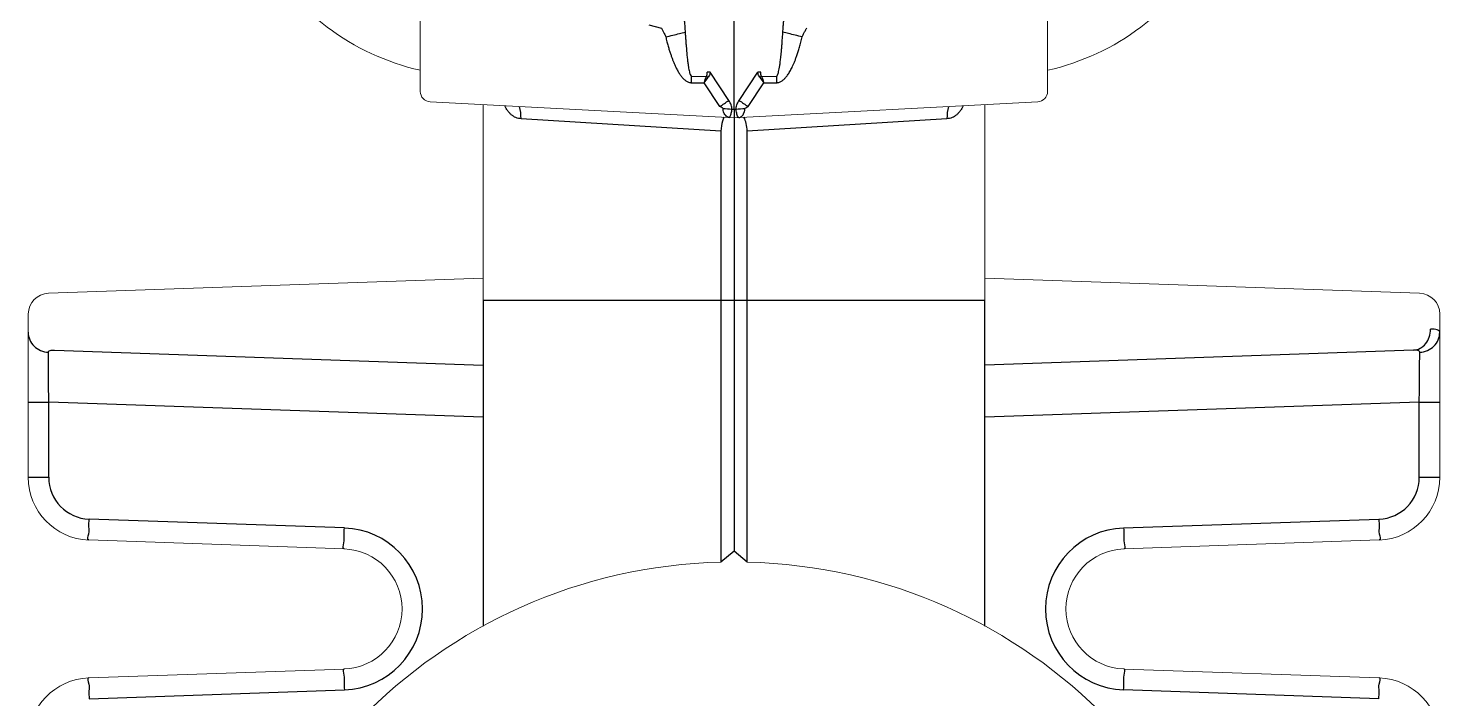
# Model space of a CAD drawing. Header units: millimetres. Extents: x 100 to 1590, y 100 to 694.
# Drawn here: x 1246.882 to 1249.287, y 532.886 to 534.029 of the extents above; entities that cross this region are included whole.
import ezdxf

# ---------------------------------------------------------------- set-up
doc = ezdxf.new("R2010")
doc.units = ezdxf.units.MM
doc.layers.add('OUTLINE', color=6, linetype='Continuous', lineweight=9)

msp = doc.modelspace()

# ---------------------------------------------------------------- linework, layer by layer
at = {"color": 9, "linetype": 'Continuous'}
for p, q in [((1248.0844, 533.8906), (1248.0844, 535.827)), ((1247.939, 534.0349), (1247.9606, 534.0291)), ((1248.0122, 533.9473), (1248.0374, 533.9471)), ((1248.0757, 533.906), (1248.044, 533.9541)), ((1248.0931, 533.906), (1248.1247, 533.9541)), ((1248.1313, 533.9471), (1248.1566, 533.9473)), ((1248.0122, 533.9363), (1248.0335, 533.9361)), ((1248.0602, 533.8956), (1248.0335, 533.9361)), ((1248.1085, 533.8956), (1248.1352, 533.9361)), ((1248.1352, 533.9361), (1248.1566, 533.9363)), ((1248.0844, 533.8906), (1248.0808, 533.8908)), ((1248.088, 533.8908), (1248.0844, 533.8906)), ((1248.0621, 533.8539), (1247.7216, 533.8748)), ((1248.4472, 533.8748), (1248.1066, 533.8539)), ((1248.0621, 533.5649), (1247.657, 533.5649)), ((1248.0844, 533.5649), (1248.0621, 533.5649)), ((1248.1066, 533.5649), (1248.0844, 533.5649)), ((1248.5117, 533.5649), (1248.1066, 533.5649)), ((1246.882, 533.3919), (1246.917, 533.3919)), ((1247.657, 533.366), (1246.917, 533.3919)), ((1246.917, 533.2637), (1246.917, 533.3919)), ((1249.2517, 533.3919), (1248.5117, 533.366)), ((1249.2517, 533.3919), (1249.2867, 533.3919)), ((1249.2517, 533.2637), (1249.2517, 533.3919)), ((1246.882, 533.2637), (1246.917, 533.2637)), ((1249.2517, 533.2637), (1249.2867, 533.2637)), ((1247.4206, 533.1774), (1246.9858, 533.1925)), ((1248.7481, 533.1774), (1249.1829, 533.1925)), ((1246.9858, 532.8862), (1247.4206, 532.9014)), ((1249.1829, 532.8862), (1248.7481, 532.9014))]:
    msp.add_line(p, q, dxfattribs=at)
at = {"color": 7, "linetype": 'Continuous'}
for p, q in [((1248.0844, 533.8906), (1248.0844, 533.8766)), ((1248.0844, 533.8766), (1248.0844, 533.5649)), ((1248.0621, 533.8539), (1248.0621, 533.5649)), ((1248.1066, 533.5649), (1248.1066, 533.8539)), ((1247.657, 533.5649), (1247.657, 533.01)), ((1248.0621, 533.5649), (1248.0621, 533.1193)), ((1248.0844, 533.5648), (1248.0844, 533.138)), ((1248.1066, 533.1193), (1248.1066, 533.5649)), ((1248.5117, 533.01), (1248.5117, 533.5649)), ((1246.927, 533.4806), (1247.657, 533.4551)), ((1249.2418, 533.4806), (1248.5117, 533.4551)), ((1248.0844, 533.138), (1248.0621, 533.1193)), ((1248.1066, 533.1193), (1248.0844, 533.138))]:
    msp.add_line(p, q, dxfattribs=at)
at = {"color": 9, "linetype": 'Continuous'}
for centre, radius, start, end in [((1247.0141, 533.9418), 0.9981, 359.6843, 0.3154), ((1246.9073, 534.344), 1.1978, 340.0902, 340.6477), ((1246.9192, 534.7736), 1.3939, 323.0727, 323.5509), ((1247.9981, 533.8711), 0.0856, 60.3643, 62.6753), ((1248.1706, 533.871), 0.0856, 117.3247, 119.6352), ((1249.2463, 534.7712), 1.3899, 216.4486, 216.9281), ((1249.2623, 534.3443), 1.1987, 199.3527, 199.9097), ((1249.1557, 533.9418), 0.9991, 179.6849, 180.3154), ((1247.6389, 533.876), 0.0827, 359.1217, 13.7743), ((1247.1085, 535.3364), 1.7267, 303.4473, 304.0651), ((1248.0606, 533.65), 0.2417, 85.2262, 88.7776), ((1248.1078, 533.6548), 0.2369, 91.1856, 94.81), ((1249.0343, 535.2976), 1.68, 235.9263, 236.5613), ((1248.5299, 533.876), 0.0827, 166.2257, 180.8783), ((1246.9883, 533.2637), 0.0713, 180.0001, 267.9998), ((1249.1805, 533.2637), 0.0713, 272.0019, 359.9981), ((1247.4158, 533.0394), 0.138, 272.0003, 87.9997), ((1248.753, 533.0394), 0.138, 92.0001, 267.9999)]:
    msp.add_arc(centre, radius, start, end, dxfattribs=at)
for points, start_tangent, end_tangent in [([(1247.9991, 534.0473), (1247.9998, 534.04), (1248.0005, 534.0319), (1248.0012, 534.0225)], (0.093362, -0.995632), (0.062287, -0.998058)), ([(1248.1676, 534.0225), (1248.1682, 534.0309), (1248.1689, 534.0392), (1248.1696, 534.0473)], (0.062213, 0.998063), (0.093066, 0.99566)), ([(1247.9606, 534.0291), (1247.9631, 534.0247), (1247.9656, 534.0199), (1247.9681, 534.0144)], (0.505982, -0.862544), (0.359297, -0.933223)), ([(1247.9681, 534.0144), (1247.9801, 534.0173), (1247.9914, 534.0201), (1248.0012, 534.0225)], (0.972021, 0.234895), (0.96937, 0.245604)), ([(1247.9681, 534.0144), (1247.9701, 534.0061), (1247.9722, 533.9987), (1247.9741, 533.992), (1247.9761, 533.9859), (1247.978, 533.9804), (1247.9798, 533.9754), (1247.9816, 533.9709), (1247.9834, 533.9668), (1247.9851, 533.963), (1247.9869, 533.9595), (1247.9886, 533.9564), (1247.9903, 533.9535), (1247.992, 533.9508), (1247.9937, 533.9484), (1247.9954, 533.9462), (1247.9971, 533.9443), (1248.0005, 533.941), (1248.0025, 533.9396), (1248.0047, 533.9382), (1248.0071, 533.9372), (1248.0096, 533.9365), (1248.0122, 533.9363)], (0.234295, -0.972166), (0.99998, -0.006365)), ([(1248.0012, 534.0225), (1248.0017, 534.0146), (1248.0022, 534.0074), (1248.0027, 534.0009), (1248.0032, 533.9951), (1248.0036, 533.9898), (1248.0041, 533.9849), (1248.0045, 533.9806), (1248.005, 533.9766), (1248.0054, 533.9729), (1248.0059, 533.9696), (1248.0063, 533.9665), (1248.0067, 533.9637), (1248.0071, 533.9612), (1248.008, 533.9568), (1248.0088, 533.9533), (1248.0098, 533.9504), (1248.0122, 533.9473)], (0.062233, -0.998062), (0.999954, 0.009634)), ([(1248.1566, 533.9473), (1248.1585, 533.9492), (1248.1595, 533.9519), (1248.1604, 533.9553), (1248.1613, 533.9597), (1248.1618, 533.9623), (1248.1623, 533.9653), (1248.1628, 533.9686), (1248.1632, 533.9724), (1248.1637, 533.9765), (1248.1643, 533.9811), (1248.1648, 533.9862), (1248.1653, 533.9919), (1248.1659, 533.9983), (1248.1664, 534.0055), (1248.167, 534.0136), (1248.1676, 534.0225)], (0.999942, -0.010795), (0.062231, 0.998062)), ([(1248.1566, 533.9363), (1248.1593, 533.9365), (1248.1619, 533.9373), (1248.1642, 533.9383), (1248.1663, 533.9396), (1248.1683, 533.9411), (1248.1702, 533.9428), (1248.172, 533.9447), (1248.1738, 533.9468), (1248.1756, 533.9492), (1248.1775, 533.952), (1248.1794, 533.9551), (1248.1814, 533.9586), (1248.1833, 533.9624), (1248.1853, 533.9667), (1248.1874, 533.9715), (1248.1894, 533.9768), (1248.1916, 533.9827), (1248.1938, 533.9893), (1248.196, 533.9968), (1248.1983, 534.0051), (1248.2007, 534.0144)], (0.999988, 0.004814), (0.234275, 0.97217)), ([(1248.2007, 534.0144), (1248.1886, 534.0173), (1248.1774, 534.0201), (1248.1676, 534.0225)], (-0.972021, 0.234894), (-0.96937, 0.245604)), ([(1248.2007, 534.0144), (1248.2028, 534.0193), (1248.2054, 534.0243), (1248.2082, 534.0291)], (0.35917, 0.933272), (0.505775, 0.862665)), ([(1248.0374, 533.9471), (1248.0385, 533.9502), (1248.0388, 533.9543)], (0.468404, 0.883515), (0.000029, 1)), ([(1248.044, 533.9541), (1248.0406, 533.9543), (1248.0388, 533.9542)], (-0.9972, 0.074784), (-0.997747, -0.067082)), ([(1248.044, 533.9541), (1248.0434, 533.9516), (1248.0426, 533.9493), (1248.0405, 533.9455)], (-0.194097, -0.980982), (-0.593919, -0.804525)), ([(1248.1283, 533.9455), (1248.1262, 533.9493), (1248.1254, 533.9516), (1248.1247, 533.9541)], (-0.594628, 0.804001), (-0.193692, 0.981062)), ([(1248.1299, 533.9543), (1248.1264, 533.9542), (1248.1248, 533.954)], (-0.999942, -0.010794), (-0.988071, -0.153999)), ([(1248.1313, 533.9471), (1248.1303, 533.9502), (1248.1299, 533.9543)], (-0.468243, 0.8836), (0.000089, 1)), ([(1247.7216, 533.8748), (1247.717, 533.8754), (1247.7128, 533.8768), (1247.7087, 533.879), (1247.7049, 533.8818), (1247.7014, 533.8853), (1247.6981, 533.8896), (1247.695, 533.8946), (1247.6937, 533.8971)], (-0.998143, 0.060909), (-0.447727, 0.89417)), ([(1248.0658, 533.8916), (1248.0643, 533.8936), (1248.0602, 533.8956)], (-0.089302, 0.996005), (-0.928919, 0.370283)), ([(1248.0762, 533.877), (1248.0725, 533.8782), (1248.0698, 533.8807), (1248.0679, 533.8836), (1248.0667, 533.8867), (1248.0658, 533.8916)], (-0.998606, 0.052787), (-0.085663, 0.996324)), ([(1248.0808, 533.8908), (1248.0805, 533.8945), (1248.0795, 533.8983), (1248.0779, 533.9022), (1248.0757, 533.906)], (0.00754, 0.999972), (-0.55086, 0.834597)), ([(1248.0762, 533.877), (1248.0781, 533.879), (1248.0791, 533.8816), (1248.0798, 533.8845), (1248.0804, 533.8876), (1248.0808, 533.8908)], (0.998696, -0.051059), (0.099248, 0.995063)), ([(1248.088, 533.8908), (1248.0883, 533.8945), (1248.0892, 533.8984), (1248.0909, 533.9022), (1248.0931, 533.906)], (-0.010498, 0.999945), (0.549657, 0.83539)), ([(1248.0925, 533.877), (1248.0905, 533.8791), (1248.0894, 533.8826), (1248.0886, 533.886), (1248.088, 533.8908)], (-0.998661, -0.051733), (-0.099486, 0.995039)), ([(1248.0925, 533.877), (1248.0955, 533.8778), (1248.0979, 533.8795), (1248.0998, 533.8818), (1248.1014, 533.8848), (1248.1026, 533.889), (1248.1029, 533.8916)], (0.998619, 0.052545), (0.085981, 0.996297)), ([(1248.1029, 533.8916), (1248.1045, 533.8936), (1248.1085, 533.8956)], (0.080549, 0.996751), (0.928711, 0.370804)), ([(1248.475, 533.8971), (1248.4737, 533.8946), (1248.4707, 533.8896), (1248.4673, 533.8853), (1248.4638, 533.8818), (1248.46, 533.8789), (1248.456, 533.8768), (1248.4517, 533.8754), (1248.4472, 533.8748)], (-0.447728, -0.89417), (-0.998144, -0.060898)), ([(1246.882, 533.5109), (1246.8846, 533.4982), (1246.892, 533.4873), (1246.9031, 533.4799), (1246.9163, 533.4769)], (-0.000066, -1), (0.999321, -0.036832)), ([(1249.2418, 533.4806), (1249.2531, 533.4836), (1249.2626, 533.4914), (1249.2688, 533.5028), (1249.2709, 533.5162)], (0.999391, 0.034901), (-0.009577, 0.999954)), ([(1249.2525, 533.4769), (1249.2657, 533.4799), (1249.2768, 533.4873), (1249.2841, 533.4982), (1249.2867, 533.5109)], (0.999321, 0.036834), (-0.000068, 1)), ([(1249.2867, 533.5109), (1249.2798, 533.5158), (1249.2709, 533.5162)], (-0.000007, 1), (-0.999732, -0.023154)), ([(1246.9163, 533.4769), (1246.921, 533.4804), (1246.927, 533.4806)], (0.00829, 0.999966), (0.999394, -0.034806)), ([(1249.2525, 533.4769), (1249.2478, 533.4804), (1249.2418, 533.4806)], (-0.008568, 0.999963), (-0.999394, -0.034822)), ([(1246.917, 533.3919), (1246.9169, 533.4033), (1246.9167, 533.4156), (1246.9166, 533.4287), (1246.9164, 533.4423), (1246.9163, 533.4559), (1246.9163, 533.468), (1246.9163, 533.4769)], (-0.013941, 0.999903), (0.008422, 0.999965)), ([(1249.2517, 533.3919), (1249.2519, 533.4035), (1249.252, 533.416), (1249.2522, 533.4291), (1249.2523, 533.4428), (1249.2524, 533.4562), (1249.2525, 533.4682), (1249.2525, 533.4769)], (0.013937, 0.999903), (-0.008385, 0.999965)), ([(1246.9852, 533.1569), (1246.9851, 533.1674), (1246.9854, 533.1789), (1246.9858, 533.1925)], (-0.999391, 0.034899), (0.034889, 0.999391)), ([(1249.1829, 533.1925), (1249.1834, 533.1789), (1249.1836, 533.1674), (1249.1836, 533.1569)], (0.034889, -0.999391), (-0.999391, -0.034899)), ([(1247.42, 533.1418), (1247.4199, 533.1522), (1247.4202, 533.1637), (1247.4206, 533.1774)], (-0.999391, 0.034899), (0.034889, 0.999391)), ([(1248.7481, 533.1774), (1248.7486, 533.1637), (1248.7488, 533.1522), (1248.7488, 533.1418)], (0.034889, -0.999391), (-0.999391, -0.034899)), ([(1247.42, 532.937), (1247.4199, 532.9266), (1247.4202, 532.9151), (1247.4206, 532.9014)], (-0.999391, -0.034899), (0.034889, -0.999391)), ([(1248.7481, 532.9014), (1248.7486, 532.9151), (1248.7488, 532.9266), (1248.7488, 532.937)], (0.034889, 0.999391), (-0.999391, 0.034899)), ([(1246.9852, 532.9218), (1246.9851, 532.9114), (1246.9854, 532.8999), (1246.9858, 532.8862)], (-0.999391, -0.034899), (0.034889, -0.999391)), ([(1249.1829, 532.8862), (1249.1834, 532.8999), (1249.1836, 532.9114), (1249.1836, 532.9218)], (0.034889, 0.999391), (-0.999391, 0.034899))]:
    msp.add_spline(points, degree=3, dxfattribs=dict(at, start_tangent=start_tangent, end_tangent=end_tangent))
at = {"color": 7, "linetype": 'Continuous'}
for points, start_tangent, end_tangent in [([(1248.0673, 533.8775), (1248.0648, 533.871), (1248.0621, 533.8539)], (-0.415864, -0.909427), (0, -1)), ([(1248.1066, 533.8539), (1248.1052, 533.8666), (1248.1014, 533.8775)], (0, 1), (-0.415454, 0.909614))]:
    msp.add_spline(points, degree=3, dxfattribs=dict(at, start_tangent=start_tangent, end_tangent=end_tangent))
at = {"layer": 'OUTLINE'}
for p, q in [((1247.55, 533.9215), (1247.55, 534.0467)), ((1248.6187, 533.9215), (1248.6187, 534.0467)), ((1248.0844, 533.8766), (1247.5669, 533.9037)), ((1247.6571, 533.899), (1247.6571, 533.5649)), ((1248.6019, 533.9037), (1248.0844, 533.8766)), ((1248.5117, 533.5649), (1248.5117, 533.899)), ((1247.6571, 533.6034), (1246.9164, 533.5775)), ((1249.2523, 533.5775), (1248.5117, 533.6034)), ((1246.882, 533.2637), (1246.882, 533.5419)), ((1249.2867, 533.2637), (1249.2867, 533.5419)), ((1247.42, 533.1418), (1246.9852, 533.1569)), ((1248.7488, 533.1418), (1249.1836, 533.1569)), ((1246.9852, 532.9218), (1247.42, 532.937)), ((1249.1836, 532.9218), (1248.7488, 532.937))]:
    msp.add_line(p, q, dxfattribs=at)
for centre, radius, start, end in [((1247.6391, 534.3575), 0.4097, 158.8815, 257.4414), ((1248.5297, 534.3575), 0.4097, 282.5586, 21.1185), ((1247.5678, 533.9215), 0.0178, 180, 267), ((1248.6009, 533.9215), 0.0178, 273, 0), ((1246.9177, 533.5419), 0.0356, 92, 180), ((1249.2511, 533.5419), 0.0356, 0, 88), ((1246.9889, 533.2637), 0.1069, 180, 268), ((1249.1798, 533.2637), 0.1069, 272, 0), ((1248.0844, 532.2289), 0.8906, 91.4325, 268.5675), ((1247.4164, 533.0394), 0.1024, 272, 88), ((1248.0844, 532.2289), 0.8906, 271.4325, 88.5675), ((1248.7523, 533.0394), 0.1024, 92, 268), ((1246.9889, 532.815), 0.1069, 92, 180), ((1249.1798, 532.815), 0.1069, 0, 88)]:
    msp.add_arc(centre, radius, start, end, dxfattribs=at)

doc.saveas('drawing.dxf')
